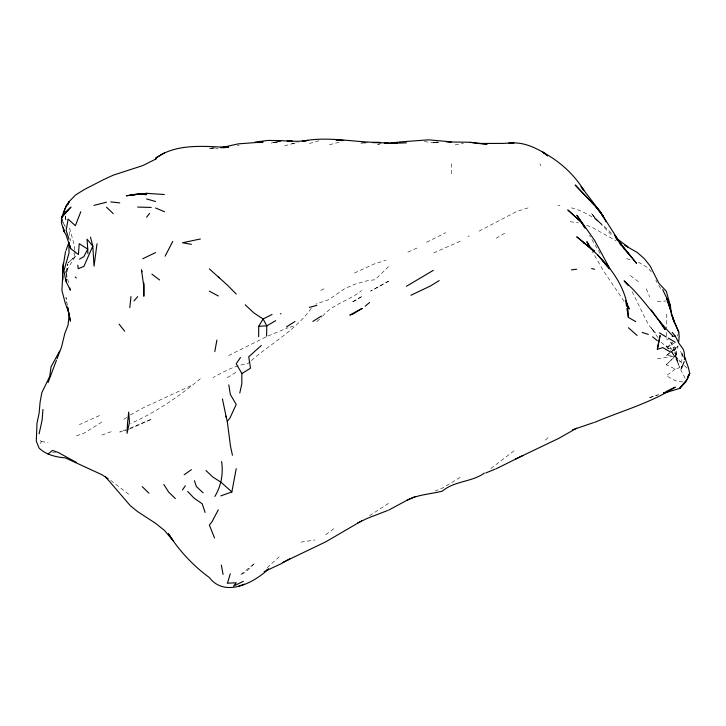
<?xml version="1.0" encoding="UTF-8"?>
<svg xmlns="http://www.w3.org/2000/svg" width="726" height="726" viewBox="0 0 726 726"><rect width="100%" height="100%" fill="white"/><g stroke="black" fill="none" stroke-linecap="round" stroke-linejoin="round"><path stroke-width="0.54" stroke-dasharray="3.63 2.72" d="M451.254 173.732L451.39 163.468M681.687 363.073L682.304 350.712M70.086 241.322L70.377 238.437M66.338 278.112L67.881 263.928M68.525 282.723L65.984 271.488L75.159 256.623L74.832 251.114M65.903 271.969L67.745 263.919M661.123 342.255L668.401 348.398L666.296 345.839L675.253 355.758L679.663 367.674L675.253 369.071L666.296 364.688L675.253 356.058L666.296 355.631L678.03 346.048C672.975 357.7 680.734 369.588 685.898 379.68M677.358 336.211L678.057 334.142M40.493 443.532L41.318 441.444L39.104 439.584M311.291 308.296C295.536 330.466 270.943 343.38 250.851 361.013M666.296 355.631L675.253 349.306L678.03 346.048M388.537 266.605L375.17 279.737L367.628 280.635L355.531 284.002L345.122 288.34L328.851 299.638L315.846 304.121M316.863 321.654L321.745 316.999M322.562 316.227C332.962 303.749 349.551 300.637 361.657 290.491M666.296 364.688L676.178 355.323L675.253 347.572L671.042 342.454M267.177 567.768L281.016 555.072M667.103 347.3L672.748 342.2M545.326 440.147L549.818 436.19M75.159 256.623L67.999 262.839L75.195 256.351L73.807 253.274M200.385 378.7C179.131 396.314 155.981 412.259 130.689 423.494M250.034 361.693L247.566 363.753C235.115 365.178 223.871 371.739 212.99 377.584M513.972 450.864L488.888 470.031M675.253 369.071L666.296 375.814L675.253 380.705L684.21 382.23M325.82 534.645L334.777 528.083M388.537 503.381L368.826 516.231M123.883 419.256L126.705 417.432M130.453 415L141.407 408.674L191.092 385.633M101.822 422.042L83.898 433.304L74.941 436.38M667.194 347.464L674.354 342.981M460.22 477.381L442.297 488.144L435.328 490.948M227.265 377.656L236.222 372.175M496.058 238.291L505.015 233.073M228.581 355.549L266.115 336.873M320.783 290.445L326.056 287.678M426.589 242.257L445.846 232.683M460.22 241.232L433.34 253.056M354.451 273.03L374.425 263.874L385.996 260.207M479.042 231.158L516.658 211.493L528.256 207.845M407.876 252.149L417.94 247.611M99.516 415.535L79.397 424.61M268.112 335.947L287.95 327.753M468.007 236.485L469.341 235.905M128.575 429.483L119.745 432.034L125.716 429.801M129.555 429.111L151.852 419.02L129.7 428.322M101.822 435.083L113.31 430.926M658.918 394.472L648.372 398.002L657.329 395.135M284.492 145.862L297.052 142.468M309.349 143.53L319.086 140.69M289.946 327.181L295.936 325.484M329.423 144.773L341.774 141.561M277.831 141.452L271.442 143.049L278.829 141.189M424.374 141.57L433.077 142.85L437.878 141.906M291.77 143.73L298.223 142.396M381.114 143.585L376.476 144.483L379.771 144.057M433.077 142.85L437.179 142.051M237.22 145.49L239.208 145.118M455.093 144.91L463.451 143.367M657.339 358.853L675.253 356.058M300.909 542.15L315.039 539.962M367.701 142.732L360.922 143.122L365.296 142.487M277.631 142.214L272.268 142.813L277.804 142.296M52.544 452.38L55.902 452.017M657.329 301.608L666.296 301.018M437.76 142.487L433.458 142.768L439.021 142.468M214.215 147.922L209.868 148.168L215.304 147.904M362.092 142.949L367.556 142.759M209.342 148.594L218.299 148.503M557.904 205.276L560.018 205.485M570.146 221.684L578.549 222.882M667.412 348.181L675.253 349.306M41.318 441.444L48.061 442.633M626.72 258.656L632.047 260.289M571.335 207.863C587.697 211.919 601.364 222.455 612.68 234.58M586.69 225.341L591.717 227.138L616.301 240.878M666.296 338.978L668.283 339.741M638.435 262.24L647.374 267.422L652.765 273.511M110.779 480.412L129.754 495.059M630.458 275.644L638.744 281.978M684.391 365.605L687.44 368.445M599.821 222.455L593.142 215.967L612.535 236.15M671.26 351.919L680.58 362.056L675.253 355.758L678.393 363.318L672.34 353.099M676.178 355.323L670.234 347.337L675.253 347.572L676.124 354.288L670.334 341.601M624.051 301.236L603.578 271.025L592.026 250.969M657.928 337.626L650.895 327.462L655.351 332.944L648.372 324.64L632.183 291.707M658.763 285.418L661.803 290.128M600.139 253.565L589.585 235.514M62.563 219.234L62.808 222.12L65.34 226.621M62.808 222.12L65.984 228.028M683.574 357.501L680.679 351.656L683.112 356.72M539.972 163.904L540.861 165.764M656.939 282.595L655.868 280.055M646.303 288.739L649.788 297.07M65.304 216.421L66.329 221.911M65.204 216.139L65.948 220.305M67.309 305.283L65.984 297.478L66.801 302.597M74.76 250.071L74.469 245.878L69.687 228.499L69.778 235.297M66.075 273.611L65.984 271.488L65.984 273.693M666.296 314.059L666.296 327.916M666.296 332.336L666.296 337.871M254.136 563.793L245.57 572.279L240.115 574.974L254.136 563.793M361.657 296.644L351.62 302.433L361.657 296.644M388.537 281.207L370.623 291.099L388.537 281.207M594.612 217.237L590.991 213.027L599.322 222.746L594.612 217.237"/><path stroke-width="1.09" d="M240.469 357.501L236.222 363.762L241.867 373.563L241.822 383.882L239.789 393.056M143.948 283.104L143.83 296.272L143.748 285.881L141.452 269.827L142.015 271.805M258.637 336.664L258.737 326.264L263.102 318.968L272.059 314.458M220.74 147.641L227.265 147.333C203.443 146.353 176.382 143.267 155.89 158.032L156.48 158.731L142.813 165.582L113.256 175.157L103.31 179.758L84.352 189.513L75.713 194.867L69.233 201.474L64.696 209.197L61.538 217.718L61.438 222.909L64.16 231.685L65.984 234.67L70.685 248.61L78.399 254.508L79.216 243.682L87.737 249.109L87.882 253.619M266.596 336.111L266.787 325.874L263.102 318.968L254.136 313.142L245.179 304.793M62.799 276.098L62.599 280.408L62.563 270.045L65.494 251.604M63.162 268.547L63.416 263.157L61.91 290.355L65.068 302.533L68.444 311.98L70.449 321.164L67.618 306.916M681.514 366.439L681.405 368.681L684.21 361.612M42.961 409.455L42.09 420.309L39.104 433.803M129.8 307.597L130.97 296.571M97.021 243.745L94.035 266.17L92.819 246.178L90.505 237.166M220.795 495.894L231.857 491.938L236.222 468.642M214.787 351.638L216.902 340.077M657.339 349.351L660.034 335.657L657.339 349.351L662.774 347.582L670.579 352.092M63.761 213.027L65.984 206.066L69.233 201.474L67.972 204.623M227.665 582.633L230.251 573.776M48.061 382.575L56.447 360.287M65.984 250.461L68.916 242.448M57.027 358.798L61.528 347.01L64.832 333.425L68.108 324.976L69.061 315.184L67.727 307.824M80.804 211.729L75.368 225.704L68.09 219.071L66.175 230.523L68.988 239.244M155.582 158.812L155.89 158.032L164.539 152.868M214.869 496.439C221.23 485.839 223.426 473.751 221.593 461.518M218.299 509.797L211.947 521.822L209.342 525.052L214.551 538.002M165.101 256.169L172.761 241.404M59.641 351.121L51.029 366.839L49.722 376.431L41.863 392.594L40.121 401.932L39.104 413.275L36.972 423.267L36.3 441.109L39.104 448.133C46.246 454.83 55.875 457.099 65.358 457.888L101.822 474.668L108.092 478.688M681.587 385.606L679.717 388.401L663.519 393.283M687.831 376.277L689.7 373.473L688.457 367.855L684.21 355.667M182.462 489.905L185.348 485.776M61.538 217.718L65.984 211.738L70.985 207.055L61.538 217.718L62.146 220.94M146.625 217.192L149.547 213.426M134.001 300.936L137.659 296.644M232.429 455.256L230.469 446.045L227.256 421.307L229.806 418.33L236.222 404.455L230.323 394.399L228.808 384.925M261.296 345.476L248.719 356.82L250.524 368.218L241.867 373.563M365.26 306.145L369.588 302.461M48.061 454.068L52.417 450.41L58.134 452.425L76.539 462.498M184.186 474.759L191.419 469.631M286.48 326.891L295.001 321.473M361.657 520.887L325.82 541.796L282.559 562.586M312.824 321.418L321.409 316.028M484.405 473.062C471.709 482.209 454.53 480.748 442.297 491.148C430.582 494.125 418.212 494.542 407.268 500.096M439.212 280.581L430.545 285.926L410.907 295.273M406.46 286.271L433.34 270.326M275.708 320.674L266.787 325.874L258.737 326.264M79.488 259.128L83.898 256.577L87.737 249.109L87.047 239.163L92.81 246.123L83.898 266.388L78.172 268.711L77.809 265.19M266.705 569.964L268.556 568.903C254.309 582.633 224.978 598.133 209.342 577.524C193.107 565.672 179.077 550.653 168.387 533.619L173.215 540.843L164.539 530.515L155.582 523.319L137.659 511.667L130.381 505.768L105.488 476.819M289.983 558.73L281.016 563.775L264.137 571.689M522.938 455.492L496.058 468.824M576.698 428.186L558.775 438.359L515.451 459.095M388.537 510.224L406.46 500.532L415.417 496.484M243.319 581.326L233.6 586.054L236.222 582.76L227.265 583.223M357.51 523.101L367.265 518.382L387.53 510.55M666.459 391.368L675.253 387.139C650.333 403.193 621.592 410.825 594.612 422.414M142.75 258.737L155.582 252.584M65.984 211.738L67.781 210.976M485.748 472.98L495.15 469.114M663.464 393.038L666.296 392.004L664.181 392.712M238.6 586.2L244.245 584.158M572.333 429.865L593.641 422.596M93.935 205.385L106.404 202.245M221.285 147.668L238.264 143.875L263.102 141.987L257.503 142.614M309.33 307.397L316.863 305.356M278.893 141.18L281.016 140.644L292.442 141.271L287.278 141.134L289.983 141.162M278.829 141.189L281.016 140.644L268.13 140.427L255.253 142.051M302.334 141.207C328.07 135.907 354.097 142.523 380.07 142.414L373.309 142.523M200.385 238.99L182.462 242.747L191.419 244.344M303.595 141.28L307.897 140.399L298.94 141.28L287.278 141.134M508.554 143.439C524.063 140.799 538.737 149.329 551.37 157.315C564.329 165.855 575.818 176.944 583.795 190.33L581.09 186.618L600.284 211.838L621.492 245.089L614.323 234.77L624.768 249.435L616.138 237.883L636.511 263.347L624.968 249.327M388.537 143.449L397.494 142.187M223.481 147.786L228.654 147.06L220.731 147.55M508.754 143.358L513.981 142.632L503.771 143.412L479.205 143.467M136.198 194.495L126.297 195.811L137.659 193.896L148.286 193.461L138.457 194.141M138.339 194.205L146.625 193.361L164.385 194.514M385.252 143.34L397.494 142.922M136.361 194.405L130.045 195.194L136.679 194.459M571.453 269.872L576.698 269.237M138.884 194.214L146.625 193.361M384.299 143.294L388.537 142.913L373.019 142.577M672.185 336.374L675.253 336.12L678.61 342.5L679.2 336.374L678.765 332.072L671.849 315.374L674.463 322.498M446.363 141.942L469.178 142.232M449.031 141.933L451.254 141.815L428.404 139.846L398.647 142.033M280.345 313.786L281.016 313.759M390.779 143.367L406.46 142.84M137.659 207.082L151.226 207.427M339.233 140.091L335.893 139.855L343.743 140.454M479.26 143.539L487.101 144.165L469.885 142.287L478.135 143.449M110.779 201.873L119.745 202.908M591.617 268.575L594.612 269.228M146.625 198.906L155.582 201.538M642.247 332.463L648.372 334.414M155.582 207.99L164.539 211.747M624.705 245.334L637.337 252.53L644.425 258.774L650.06 265.87L658.89 283.267L666.296 291.244L670.416 305.846L671.396 314.603M209.342 291.162L218.299 295.972M626.91 308.441L628.344 317.353L635.713 321.609M659.435 332.88L666.296 336.991M668.328 338.089L675.253 342.264M151.897 274.147L159.693 279.991M616.183 238.074L628.453 247.312M545.825 154.547L542.64 152.015L544.282 153.331M545.925 154.656L547.576 155.981M584.984 243.618L576.698 236.821C602.026 256.369 628.38 283.022 628.344 317.353M586.635 244.971L589.948 247.684M652.62 336.819L657.339 340.712M628.407 327.744L637.074 335.448M209.342 268.883L227.265 284.982L236.222 294.048M231.857 491.938L221.239 482.409L212.745 476.973L205.975 470.53M75.241 277.014L76.312 277.976M203.162 492.854L196.292 486.474L194.486 480.703M106.513 207.228L113.283 213.671M175.347 498.562L168.65 492.083L163.84 484.514M672.548 335.657C655.496 318.233 642.61 297.097 624.106 280.862L628.008 285.372M142.242 486.638L148.884 493.145M187.644 491.457L194.042 498.118L202.182 503.762L205.095 512.429M602.97 261.324L603.578 261.977M594.512 205.44L575.128 184.985L594.394 204.895L603.578 216.593L594.394 204.895L600.338 211.81L606.101 221.748M596.681 207.836L600.284 211.838L603.578 217.446M623.561 248.074L631.302 256.986M620.167 244.108L621.492 245.697M597.571 254.79L609.132 268.811M672.222 332.345L675.253 336.12M119.082 324.132L124.691 331.238M651.295 309.911L665.125 329.595L660.179 322.108M678.393 342.627L683.093 348.97L684.21 352.246L684.736 359.66M218.707 276.96L219.225 277.722M606.809 264.082L609.704 268.484L594.612 240.37L576.861 215.214L584.484 227.029M627.89 306.753L629.297 308.895L625.667 300.646L626.556 306.218M585.092 227.946L581.717 222.564L567.932 210.059L581.717 222.564L585.092 227.991M590.783 248.365L586.844 241.667L590.982 249.109M674.844 323.515L678.765 332.072M662.702 289.61L670.416 305.846M672.775 318.532L674.427 322.516M670.806 310.837L666.659 298.096L674.508 322.444M70.685 248.61L68.916 242.675L68.997 253.065L63.906 270.816L65.984 281.389L70.377 290.173L69.85 288.04M225.931 416.089L227.256 421.307M226.276 417.432L222.437 398.946M63.688 229.307L64.16 231.685L63.353 227.392M221.339 565.118L223.082 574.457M66.311 279.873L66.429 282.105L66.338 279.982M127.567 422.686L127.032 433.34L129.446 422.459L128.702 412.032L127.567 422.686M689.7 373.473L687.44 378.79L679.717 388.401L686.034 381.704L689.7 373.473M362.083 308.468L352.7 314.14L349.796 315.075L362.083 308.468M146.253 194.632L137.659 193.896L146.253 194.632M591.109 248.174L583.25 242.366L594.612 251.377L591.109 248.174"/></g></svg>
